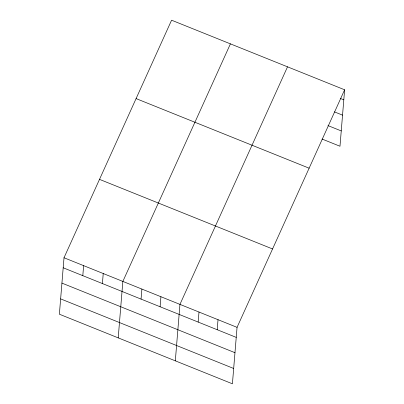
<?xml version="1.0" encoding="UTF-8"?>
<svg xmlns="http://www.w3.org/2000/svg" width="404" height="404" viewBox="0 0 404 404"><rect width="100%" height="100%" fill="white"/><g stroke="black" fill="none" stroke-linecap="round" stroke-linejoin="round"><path stroke-width="0.61" d="M64.014 257.757L59.373 314.206L232.416 383.8L237.057 327.351L344.627 89.794L171.584 20.2L64.014 257.757L237.057 327.351M82.805 275.669L83.628 265.645M102.414 283.558L103.237 273.533M118.21 337.87L122.851 281.421L230.416 43.864M141.062 299.096L141.885 289.077M160.095 306.752L160.918 296.733M175.316 360.833L179.952 304.384L287.522 66.827M198.167 322.064L198.99 312.039M217.201 329.72L218.024 319.695M344.627 89.794L339.986 146.243L322.104 139.052M340.34 98.425L343.804 99.818M334.467 111.888L342.541 115.135M327.977 125.588L341.244 130.921M136.087 98.596L309.131 168.19M99.51 179.366L272.554 248.96M63.191 267.781L236.234 337.375M61.933 283.103L234.977 352.697M60.635 298.884L233.679 368.478"/></g></svg>
